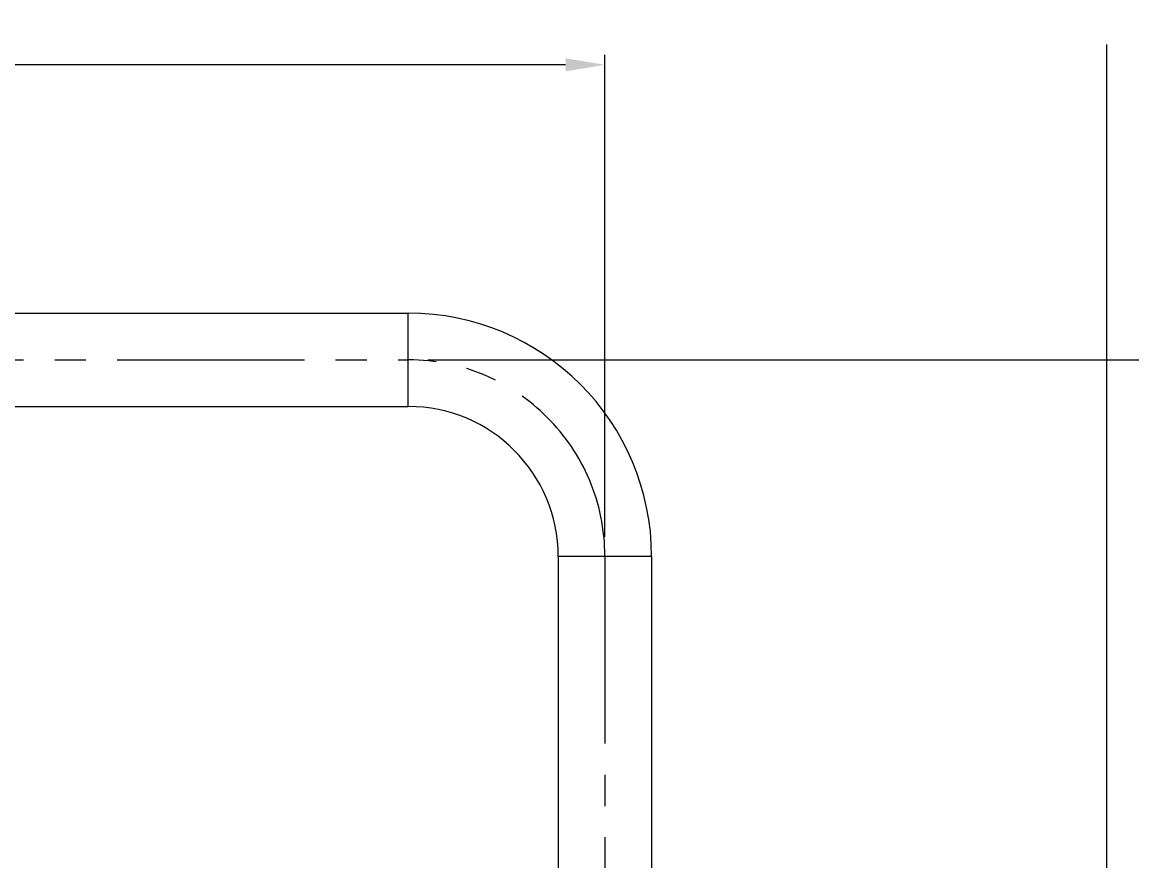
# Model space of a CAD drawing. Extents: x 3274 to 6433, y 0 to 2315.
# Drawn here: x 5228.8 to 5454.6, y 1368.2 to 1538.8 of the extents above; entities that cross this region are included whole.
import ezdxf

# ---------------------------------------------------------------- set-up
doc = ezdxf.new("R2010")
doc.units = 0
doc.header["$LTSCALE"] = 4
doc.header["$MEASUREMENT"] = 0
doc.header["$PDMODE"] = 3
doc.header["$PDSIZE"] = -10
doc.linetypes.add('CENTER2', pattern=[28.575, 19.05, -3.175, 3.175, -3.175])
doc.layers.get('0').update_dxf_attribs({"linetype": 'CONTINUOUS'})
doc.layers.get('DEFPOINTS').update_dxf_attribs({"linetype": 'CONTINUOUS'})
doc.layers.add('1', color=7, linetype='CONTINUOUS', true_color=0xffffff)
doc.layers.add('Cneter', color=1, linetype='CENTER2', lineweight=13)
doc.layers.add('치수선', color=7, linetype='CONTINUOUS', lineweight=20)
doc.styles.add('Daelim Dimension', font='NanumGothic.ttf')
doc.dimstyles.new('DEFAULT', dxfattribs={"dimscale": 2, "dimtxt": 2, "dimasz": 2, "dimexe": 0, "dimexo": 2, "dimgap": 1, "dimtad": 1, "dimdec": 1, "dimzin": 9, "dimdsep": 46, "dimtxsty": 'Daelim Dimension', "dimcen": 0.5, "dimclrd": 252, "dimclre": 252, "dimclrt": 3, "dimadec": 1, "dimazin": 0, "dimtfac": 1, "dimtdec": 1, "dimtix": 1, "dimtmove": 0, "dimatfit": 3, "dimfxl": 1, "dimtolj": 1, "dimtzin": 1, "dimlwd": 9, "dimlwe": 9, "dimarcsym": 0})

# ---------------------------------------------------------------- blocks, each defined once
blk = doc.blocks.new('*D5')
at = {"color": 5, "lineweight": 9, "ltscale": 0.5, "transparency": 16777216}
for p, q in [((4962.35, 1474.14), (4962.35, 1532.17)), ((5347.35, 1434.14), (5347.35, 1532.17)), ((5339.35, 1530.17), (4970.35, 1530.17))]:
    blk.add_line(p, q, dxfattribs=at)
at = {"color": 5, "ltscale": 0.5, "transparency": 16777216}
for points in [[(4970.35, 1531.5), (4970.35, 1528.83), (4962.35, 1530.17)], [(5339.35, 1531.5), (5339.35, 1528.83), (5347.35, 1530.17)]]:
    blk.add_solid(points, dxfattribs=at)
at = {"layer": 'DEFPOINTS', "color": 0, "ltscale": 0.5, "transparency": 16777216}
for p in [(4962.35, 1530.17), (4962.35, 1470.14), (5347.35, 1430.14)]:
    blk.add_point(p, dxfattribs=at)
at = {"color": 7, "ltscale": 0.5, "transparency": 16777216, "insert": (5154.85, 1543.07), "char_height": 20, "attachment_point": 5, "style": 'Daelim Dimension'}
blk.add_mtext('\\A1;385', dxfattribs=at)
blk = doc.blocks.new('*D7')
at = {"color": 5, "lineweight": 9, "ltscale": 0.5, "transparency": 16777216}
for p, q in [((5311.35, 1470.14), (5679.88, 1470.14)), ((5677.88, 454.87), (5677.88, 1462.14)), ((5485.69, 446.87), (5679.88, 446.87))]:
    blk.add_line(p, q, dxfattribs=at)
at = {"color": 5, "ltscale": 0.5, "transparency": 16777216}
for points in [[(5676.54, 1462.14), (5679.21, 1462.14), (5677.88, 1470.14)], [(5676.54, 454.87), (5679.21, 454.87), (5677.88, 446.87)]]:
    blk.add_solid(points, dxfattribs=at)
at = {"layer": 'DEFPOINTS', "color": 0, "ltscale": 0.5, "transparency": 16777216}
for p in [(5307.35, 1470.14), (5677.88, 1470.14), (5481.69, 446.87)]:
    blk.add_point(p, dxfattribs=at)
at = {"color": 7, "ltscale": 0.5, "transparency": 16777216, "insert": (5662.17, 958.51), "char_height": 20, "attachment_point": 5, "rotation": 90, "style": 'Daelim Dimension'}
blk.add_mtext('\\A1;(1140)', dxfattribs=at)

msp = doc.modelspace()

# ---------------------------------------------------------------- linework, layer by layer
at = {"layer": '1', "color": 7, "linetype": 'Continuous', "lineweight": 18}
for p, q in [((4947.35, 1479.64), (5307.35, 1479.64)), ((4969.35, 1460.64), (5307.35, 1460.64)), ((5337.85, 1430.14), (5337.85, 1329.07)), ((5356.85, 1430.14), (5356.85, 1273.26))]:
    msp.add_line(p, q, dxfattribs=at)
at = {"layer": '1', "color": 7, "linetype": 'Continuous', "lineweight": 13}
for p, q in [((5307.35, 1460.64), (5307.35, 1479.64)), ((5356.85, 1430.14), (5337.85, 1430.14))]:
    msp.add_line(p, q, dxfattribs=at)
at = {"layer": '1', "color": 7, "linetype": 'Continuous', "lineweight": 18}
for radius in [49.5, 30.5]:
    msp.add_arc((5307.35, 1430.14), radius, 0, 90, dxfattribs=at)
at = {"layer": 'Cneter', "lineweight": 5, "ltscale": 0.5}
for p, q in [((4962.35, 1470.14), (5307.35, 1470.14)), ((5347.35, 1430.14), (5347.35, 422.03))]:
    msp.add_line(p, q, dxfattribs=at)
msp.add_arc((5307.35, 1430.14), 40, 0, 90, dxfattribs=at)
at = {"layer": '치수선'}
msp.add_line((5449.45, 281.54), (5449.45, 1534.33), dxfattribs=at)

# ---------------------------------------------------------------- dimensions: what is measured, and where the dimension line sits
at = {"color": 5, "ltscale": 0.5}
dim = msp.add_linear_dim(base=(4962.35, 1530.17), p1=(5347.35, 1430.14), p2=(4962.35, 1470.14), dimstyle='DEFAULT', override={"dimtxt": 10, "dimasz": 4, "dimexe": 1, "dimdec": 0, "dimclrd": 5, "dimclre": 5, "dimclrt": 7}, dxfattribs=at)
dim.commit()
dim.dimension.update_dxf_attribs({"geometry": '*D5', "text_midpoint": (5154.85, 1543.07)})
dim = msp.add_linear_dim(base=(5677.88, 1470.14), p1=(5481.69, 446.87), p2=(5307.35, 1470.14), angle=90, text='(1140)', dimstyle='DEFAULT', override={"dimtxt": 10, "dimasz": 4, "dimexe": 1, "dimdec": 0, "dimclrd": 5, "dimclre": 5, "dimclrt": 7}, dxfattribs=at)
dim.commit()
dim.dimension.update_dxf_attribs({"geometry": '*D7', "text_midpoint": (5662.17, 958.51)})

doc.saveas('drawing.dxf')
